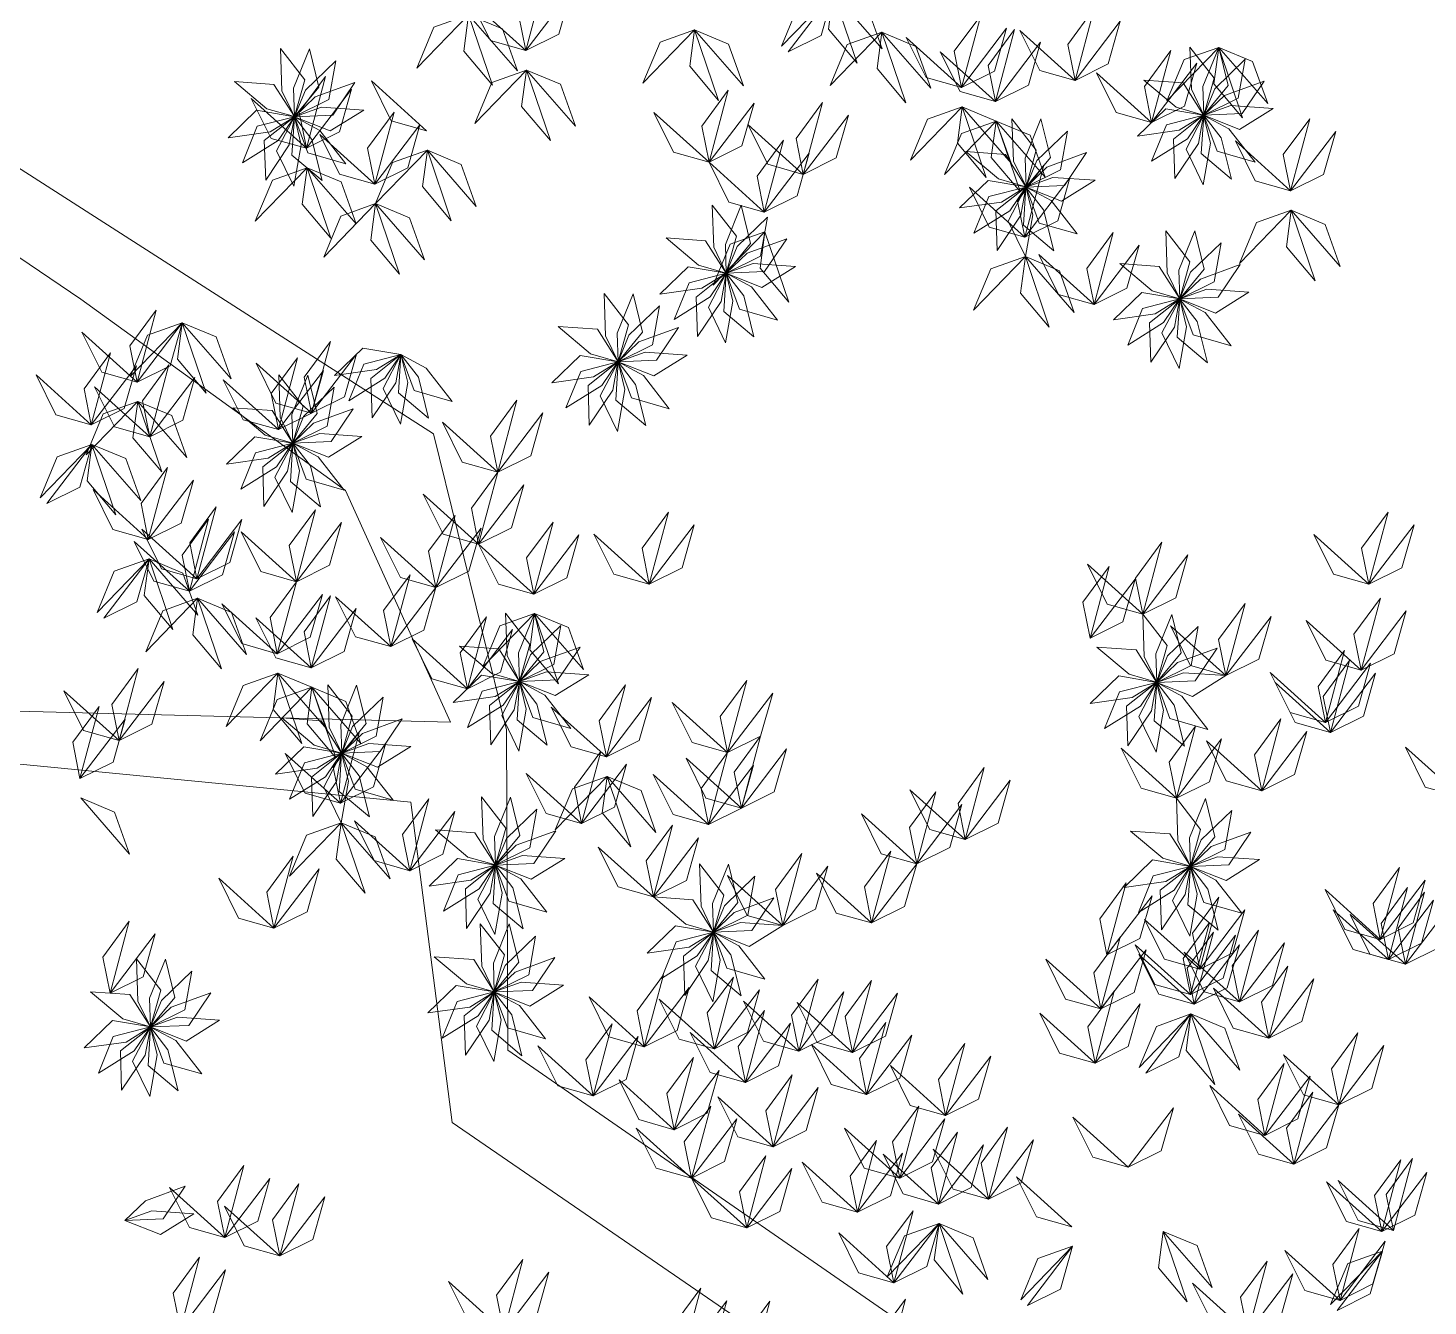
# Model space of a CAD drawing. Header units: inches. Extents: x -173 to 14008, y -3334 to 10368.
# Drawn here: x 9283.2 to 9396, y 710.5 to 813.5 of the extents above; entities that cross this region are included whole.
import ezdxf

# ---------------------------------------------------------------- set-up
doc = ezdxf.new("R2010")
doc.units = ezdxf.units.IN
doc.header["$MEASUREMENT"] = 0
doc.layers.add('ARREDAMENTO', color=8, linetype='Continuous', lineweight=18)

msp = doc.modelspace()

# ---------------------------------------------------------------- linework, layer by layer
at = {"layer": 'ARREDAMENTO', "linetype": 'Continuous', "lineweight": 0}
for points in [[(9424.57, 847.61), (9431.21, 796.05), (9420.48, 735.4), (9402.58, 696), (9362.58, 702.94), (9321.85, 731.15), (9321.75, 756.94), (9315.85, 780.78), (9260.91, 816.03)], [(9260.94, 809.58), (9287.44, 791.63), (9308.78, 776.23), (9317.23, 757.57), (9272.74, 758.69)], [(9269.53, 755.45), (9314.03, 751.11), (9317.36, 725.33), (9359.38, 696.48), (9379.4, 688.17), (9388.43, 686.92), (9391.02, 682.41), (9390.4, 677.9), (9385.27, 670.78), (9357, 642.95)]]:
    msp.add_lwpolyline(points, dxfattribs=at)
at = {"layer": 'ARREDAMENTO', "lineweight": 0}
for points in [[(9323.3, 811.66), (9322.71, 814.57), (9324.84, 817.46), (9323.3, 811.66)], [(9323.3, 811.66), (9320.45, 812.47), (9318.85, 815.68), (9323.3, 811.66)], [(9323.3, 811.66), (9325.95, 812.98), (9326.93, 816.43), (9323.3, 811.66)], [(9348.07, 816.32), (9345.27, 815.33), (9343.89, 812.02), (9348.07, 816.32)], [(9344.44, 811.55), (9347.09, 812.87), (9348.07, 816.32), (9344.44, 811.55)], [(9348.07, 816.32), (9347.68, 813.38), (9349.99, 810.64), (9348.07, 816.32)], [(9348.07, 816.32), (9350.8, 815.18), (9352.01, 811.8), (9348.07, 816.32)], [(9318.69, 814.55), (9315.9, 813.55), (9314.52, 810.24), (9318.69, 814.55)], [(9318.69, 814.55), (9318.3, 811.61), (9320.62, 808.87), (9318.69, 814.55)], [(9318.69, 814.55), (9321.43, 813.41), (9322.64, 810.03), (9318.69, 814.55)], [(9358.4, 808.69), (9357.82, 811.6), (9359.95, 814.49), (9358.4, 808.69)], [(9367.56, 809.26), (9366.97, 812.16), (9369.1, 815.05), (9367.56, 809.26)], [(9336.9, 813.33), (9334.11, 812.34), (9332.73, 809.03), (9336.9, 813.33)], [(9336.9, 813.33), (9336.51, 810.4), (9338.83, 807.65), (9336.9, 813.33)], [(9336.9, 813.33), (9339.64, 812.19), (9340.84, 808.81), (9336.9, 813.33)], [(9358.4, 808.69), (9361.06, 810.01), (9362.04, 813.47), (9358.4, 808.69)], [(9361.14, 807.55), (9360.56, 810.46), (9362.68, 813.35), (9361.14, 807.55)], [(9367.56, 809.26), (9364.7, 810.06), (9363.1, 813.27), (9367.56, 809.26)], [(9367.56, 809.26), (9370.21, 810.58), (9371.19, 814.03), (9367.56, 809.26)], [(9351.99, 813.14), (9349.19, 812.15), (9347.81, 808.84), (9351.99, 813.14)], [(9351.99, 813.14), (9351.6, 810.21), (9353.91, 807.46), (9351.99, 813.14)], [(9351.99, 813.14), (9354.72, 812), (9355.93, 808.62), (9351.99, 813.14)], [(9358.4, 808.69), (9355.55, 809.5), (9353.95, 812.71), (9358.4, 808.69)], [(9361.14, 807.55), (9363.79, 808.87), (9364.77, 812.33), (9361.14, 807.55)], [(9303.54, 811.82), (9303.65, 808.42), (9304.66, 806.34), (9305.49, 809.31), (9303.54, 811.82)], [(9305.87, 811.8), (9304.59, 808.64), (9304.66, 806.34), (9306.63, 808.72), (9305.87, 811.8)], [(9361.14, 807.55), (9358.29, 808.36), (9356.69, 811.57), (9361.14, 807.55)], [(9373.72, 805.87), (9373.14, 808.77), (9375.26, 811.66), (9373.72, 805.87)], [(9379.13, 811.92), (9376.34, 810.93), (9374.95, 807.62), (9379.13, 811.92)], [(9376.8, 811.94), (9376.92, 808.54), (9377.92, 806.46), (9378.75, 809.43), (9376.8, 811.94)], [(9379.13, 811.92), (9377.85, 808.76), (9377.92, 806.46), (9379.89, 808.84), (9379.13, 811.92)], [(9379.13, 811.92), (9378.74, 808.99), (9381.05, 806.24), (9379.13, 811.92)], [(9379.13, 811.92), (9381.86, 810.78), (9383.07, 807.4), (9379.13, 811.92)], [(9307.99, 810.84), (9305.54, 808.47), (9304.66, 806.34), (9307.43, 807.71), (9307.99, 810.84)], [(9323.35, 810.09), (9320.56, 809.1), (9319.18, 805.79), (9323.35, 810.09)], [(9323.35, 810.09), (9322.96, 807.15), (9325.28, 804.41), (9323.35, 810.09)], [(9323.35, 810.09), (9326.09, 808.95), (9327.29, 805.57), (9323.35, 810.09)], [(9373.72, 805.87), (9370.87, 806.67), (9369.27, 809.88), (9373.72, 805.87)], [(9373.72, 805.87), (9376.38, 807.19), (9377.35, 810.64), (9373.72, 805.87)], [(9381.25, 810.96), (9378.8, 808.59), (9377.93, 806.46), (9380.69, 807.83), (9381.25, 810.96)], [(9299.83, 809.17), (9302.44, 806.98), (9304.65, 806.34), (9303, 808.94), (9299.83, 809.17)], [(9309.53, 809.09), (9306.33, 807.93), (9304.67, 806.33), (9307.75, 806.46), (9309.53, 809.09)], [(9305.63, 803.79), (9305.04, 806.69), (9307.17, 809.58), (9305.63, 803.79)], [(9315.31, 805.2), (9312.46, 806.01), (9310.86, 809.22), (9315.31, 805.2)], [(9373.09, 809.29), (9375.7, 807.1), (9377.91, 806.46), (9376.26, 809.06), (9373.09, 809.29)], [(9382.8, 809.21), (9379.59, 808.05), (9377.93, 806.45), (9381.01, 806.58), (9382.8, 809.21)], [(9305.63, 803.79), (9302.77, 804.59), (9301.17, 807.81), (9305.63, 803.79)], [(9305.63, 803.79), (9308.28, 805.11), (9309.26, 808.56), (9305.63, 803.79)], [(9338.06, 802.66), (9337.48, 805.57), (9339.6, 808.46), (9338.06, 802.66)], [(9299.31, 804.64), (9302.69, 805.12), (9304.65, 806.33), (9301.61, 806.85), (9299.31, 804.64)], [(9310.24, 806.87), (9306.84, 807.11), (9304.66, 806.33), (9307.53, 805.19), (9310.24, 806.87)], [(9311.14, 800.9), (9310.55, 803.8), (9312.68, 806.69), (9311.14, 800.9)], [(9338.06, 802.66), (9335.21, 803.47), (9333.61, 806.68), (9338.06, 802.66)], [(9338.06, 802.66), (9340.71, 803.98), (9341.69, 807.43), (9338.06, 802.66)], [(9345.65, 801.69), (9345.07, 804.59), (9347.2, 807.48), (9345.65, 801.69)], [(9358.46, 807.12), (9355.66, 806.13), (9354.28, 802.82), (9358.46, 807.12)], [(9358.46, 807.12), (9358.07, 804.19), (9360.38, 801.44), (9358.46, 807.12)], [(9358.46, 807.12), (9361.19, 805.98), (9362.4, 802.6), (9358.46, 807.12)], [(9372.57, 804.76), (9375.95, 805.24), (9377.91, 806.45), (9374.87, 806.97), (9372.57, 804.76)], [(9383.5, 806.99), (9380.1, 807.23), (9377.93, 806.45), (9380.79, 805.31), (9383.5, 806.99)], [(9300.46, 802.62), (9303.35, 804.42), (9304.65, 806.33), (9301.66, 805.56), (9300.46, 802.62)], [(9302.34, 801.23), (9304.24, 804.06), (9304.65, 806.33), (9302.23, 804.41), (9302.34, 801.23)], [(9304.61, 800.73), (9305.2, 804.08), (9304.65, 806.32), (9303.22, 803.59), (9304.61, 800.73)], [(9306.89, 801.19), (9306.07, 804.5), (9304.66, 806.32), (9304.46, 803.24), (9306.89, 801.19)], [(9308.79, 802.55), (9306.69, 805.23), (9304.66, 806.32), (9305.73, 803.43), (9308.79, 802.55)], [(9311.14, 800.9), (9313.79, 802.22), (9314.77, 805.67), (9311.14, 800.9)], [(9345.65, 801.69), (9342.8, 802.5), (9341.2, 805.71), (9345.65, 801.69)], [(9345.65, 801.69), (9348.31, 803.01), (9349.29, 806.46), (9345.65, 801.69)], [(9361.19, 805.98), (9358.4, 804.99), (9357.02, 801.68), (9361.19, 805.98)], [(9361.19, 805.98), (9360.8, 803.05), (9363.12, 800.3), (9361.19, 805.98)], [(9361.19, 805.98), (9363.93, 804.84), (9365.13, 801.46), (9361.19, 805.98)], [(9362.47, 806.17), (9362.59, 802.76), (9363.6, 800.68), (9364.43, 803.65), (9362.47, 806.17)], [(9364.8, 806.15), (9363.53, 802.99), (9363.6, 800.68), (9365.57, 803.06), (9364.8, 806.15)], [(9373.72, 802.74), (9376.61, 804.54), (9377.91, 806.45), (9374.92, 805.68), (9373.72, 802.74)], [(9375.6, 801.35), (9377.5, 804.18), (9377.91, 806.45), (9375.49, 804.53), (9375.6, 801.35)], [(9377.87, 800.85), (9378.46, 804.2), (9377.91, 806.44), (9376.49, 803.71), (9377.87, 800.85)], [(9380.16, 801.31), (9379.33, 804.62), (9377.92, 806.44), (9377.72, 803.36), (9380.16, 801.31)], [(9382.05, 802.67), (9379.95, 805.35), (9377.92, 806.44), (9379, 803.55), (9382.05, 802.67)], [(9384.92, 800.37), (9384.33, 803.28), (9386.46, 806.17), (9384.92, 800.37)], [(9311.14, 800.9), (9308.29, 801.7), (9306.69, 804.91), (9311.14, 800.9)], [(9342.51, 798.64), (9341.93, 801.55), (9344.06, 804.44), (9342.51, 798.64)], [(9366.93, 805.18), (9364.47, 802.81), (9363.6, 800.68), (9366.37, 802.05), (9366.93, 805.18)], [(9384.92, 800.37), (9382.07, 801.18), (9380.47, 804.39), (9384.92, 800.37)], [(9384.92, 800.37), (9387.57, 801.69), (9388.55, 805.14), (9384.92, 800.37)], [(9315.37, 803.64), (9312.57, 802.64), (9311.19, 799.33), (9315.37, 803.64)], [(9315.37, 803.64), (9314.98, 800.7), (9317.29, 797.96), (9315.37, 803.64)], [(9315.37, 803.64), (9318.1, 802.49), (9319.31, 799.11), (9315.37, 803.64)], [(9342.51, 798.64), (9345.17, 799.96), (9346.14, 803.41), (9342.51, 798.64)], [(9358.76, 803.52), (9361.37, 801.33), (9363.59, 800.68), (9361.94, 803.29), (9358.76, 803.52)], [(9368.47, 803.44), (9365.27, 802.27), (9363.6, 800.67), (9366.69, 800.8), (9368.47, 803.44)], [(9305.68, 802.22), (9302.89, 801.22), (9301.5, 797.91), (9305.68, 802.22)], [(9305.68, 802.22), (9305.29, 799.28), (9307.6, 796.54), (9305.68, 802.22)], [(9305.68, 802.22), (9308.41, 801.08), (9309.62, 797.7), (9305.68, 802.22)], [(9342.51, 798.64), (9339.66, 799.45), (9338.06, 802.66), (9342.51, 798.64)], [(9363.5, 796.64), (9362.91, 799.54), (9365.04, 802.43), (9363.5, 796.64)], [(9358.25, 798.99), (9361.63, 799.46), (9363.59, 800.68), (9360.54, 801.19), (9358.25, 798.99)], [(9363.5, 796.64), (9366.15, 797.96), (9367.13, 801.41), (9363.5, 796.64)], [(9369.17, 801.21), (9365.77, 801.45), (9363.6, 800.67), (9366.47, 799.54), (9369.17, 801.21)], [(9363.5, 796.64), (9360.64, 797.44), (9359.04, 800.66), (9363.5, 796.64)], [(9359.4, 796.96), (9362.29, 798.76), (9363.59, 800.67), (9360.6, 799.91), (9359.4, 796.96)], [(9361.27, 795.57), (9363.18, 798.4), (9363.59, 800.67), (9361.17, 798.75), (9361.27, 795.57)], [(9363.55, 795.07), (9364.14, 798.43), (9363.59, 800.67), (9362.16, 797.93), (9363.55, 795.07)], [(9365.83, 795.54), (9365.01, 798.84), (9363.59, 800.67), (9363.4, 797.59), (9365.83, 795.54)], [(9367.73, 796.89), (9365.63, 799.58), (9363.6, 800.67), (9364.67, 797.77), (9367.73, 796.89)], [(9311.19, 799.33), (9308.4, 798.33), (9307.02, 795.02), (9311.19, 799.33)], [(9311.19, 799.33), (9310.8, 796.39), (9313.12, 793.65), (9311.19, 799.33)], [(9311.19, 799.33), (9313.93, 798.19), (9315.13, 794.81), (9311.19, 799.33)], [(9338.32, 799.22), (9338.44, 795.82), (9339.44, 793.74), (9340.27, 796.71), (9338.32, 799.22)], [(9340.65, 799.2), (9339.38, 796.04), (9339.45, 793.74), (9341.41, 796.11), (9340.65, 799.2)], [(9384.97, 798.8), (9382.18, 797.81), (9380.8, 794.5), (9384.97, 798.8)], [(9384.97, 798.8), (9384.58, 795.86), (9386.9, 793.12), (9384.97, 798.8)], [(9384.97, 798.8), (9387.71, 797.66), (9388.91, 794.28), (9384.97, 798.8)], [(9342.77, 798.24), (9340.32, 795.87), (9339.45, 793.73), (9342.21, 795.11), (9342.77, 798.24)], [(9334.61, 796.57), (9337.22, 794.38), (9339.44, 793.74), (9337.78, 796.34), (9334.61, 796.57)], [(9342.56, 797.07), (9339.77, 796.08), (9338.39, 792.77), (9342.56, 797.07)], [(9344.32, 796.49), (9341.12, 795.33), (9339.45, 793.73), (9342.53, 793.86), (9344.32, 796.49)], [(9342.56, 797.07), (9342.18, 794.14), (9344.49, 791.39), (9342.56, 797.07)], [(9369.08, 791.21), (9368.49, 794.11), (9370.62, 797), (9369.08, 791.21)], [(9374.86, 797.15), (9374.98, 793.75), (9375.98, 791.67), (9376.81, 794.64), (9374.86, 797.15)], [(9377.19, 797.13), (9375.91, 793.97), (9375.99, 791.67), (9377.95, 794.04), (9377.19, 797.13)], [(9369.08, 791.21), (9366.22, 792.01), (9364.62, 795.23), (9369.08, 791.21)], [(9369.08, 791.21), (9371.73, 792.53), (9372.71, 795.98), (9369.08, 791.21)], [(9379.31, 796.17), (9376.86, 793.8), (9375.99, 791.66), (9378.75, 793.03), (9379.31, 796.17)], [(9334.1, 792.04), (9337.47, 792.52), (9339.43, 793.73), (9336.39, 794.25), (9334.1, 792.04)], [(9345.02, 794.27), (9341.62, 794.51), (9339.45, 793.73), (9342.32, 792.59), (9345.02, 794.27)], [(9363.55, 795.07), (9360.76, 794.07), (9359.38, 790.76), (9363.55, 795.07)], [(9363.55, 795.07), (9363.16, 792.13), (9365.47, 789.39), (9363.55, 795.07)], [(9363.55, 795.07), (9366.29, 793.93), (9367.49, 790.55), (9363.55, 795.07)], [(9371.15, 794.5), (9373.76, 792.31), (9375.98, 791.67), (9374.32, 794.27), (9371.15, 794.5)], [(9380.86, 794.42), (9377.66, 793.26), (9375.99, 791.66), (9379.07, 791.79), (9380.86, 794.42)], [(9335.25, 790.01), (9338.14, 791.82), (9339.43, 793.73), (9336.45, 792.96), (9335.25, 790.01)], [(9337.12, 788.63), (9339.03, 791.46), (9339.43, 793.73), (9337.02, 791.81), (9337.12, 788.63)], [(9339.4, 788.13), (9339.99, 791.48), (9339.44, 793.72), (9338.01, 790.99), (9339.4, 788.13)], [(9341.68, 788.59), (9340.86, 791.9), (9339.44, 793.72), (9339.25, 790.64), (9341.68, 788.59)], [(9343.58, 789.95), (9341.48, 792.63), (9339.45, 793.72), (9340.52, 790.83), (9343.58, 789.95)], [(9329.61, 792.09), (9329.73, 788.68), (9330.73, 786.6), (9331.56, 789.57), (9329.61, 792.09)], [(9331.94, 792.07), (9330.66, 788.91), (9330.74, 786.6), (9332.7, 788.98), (9331.94, 792.07)], [(9370.64, 789.97), (9374.01, 790.45), (9375.97, 791.66), (9372.93, 792.18), (9370.64, 789.97)], [(9381.56, 792.2), (9378.16, 792.44), (9375.99, 791.66), (9378.86, 790.52), (9381.56, 792.2)], [(9291.99, 784.96), (9291.4, 787.87), (9293.53, 790.76), (9291.99, 784.96)], [(9334.06, 791.1), (9331.61, 788.73), (9330.74, 786.6), (9333.5, 787.97), (9334.06, 791.1)], [(9371.79, 787.94), (9374.68, 789.75), (9375.97, 791.66), (9372.99, 790.89), (9371.79, 787.94)], [(9373.66, 786.56), (9375.57, 789.38), (9375.97, 791.65), (9373.56, 789.74), (9373.66, 786.56)], [(9375.94, 786.06), (9376.53, 789.41), (9375.98, 791.65), (9374.55, 788.92), (9375.94, 786.06)], [(9378.22, 786.52), (9377.39, 789.83), (9375.98, 791.65), (9375.79, 788.57), (9378.22, 786.52)], [(9380.12, 787.88), (9378.02, 790.56), (9375.98, 791.65), (9377.06, 788.76), (9380.12, 787.88)], [(9295.62, 789.74), (9292.83, 788.74), (9291.44, 785.43), (9295.62, 789.74)], [(9291.99, 784.96), (9294.64, 786.28), (9295.62, 789.74), (9291.99, 784.96)], [(9295.62, 789.74), (9295.23, 786.8), (9297.54, 784.06), (9295.62, 789.74)], [(9295.62, 789.74), (9298.35, 788.6), (9299.56, 785.22), (9295.62, 789.74)], [(9291.99, 784.96), (9289.14, 785.77), (9287.54, 788.98), (9291.99, 784.96)], [(9325.9, 789.44), (9328.51, 787.24), (9330.73, 786.6), (9329.07, 789.21), (9325.9, 789.44)], [(9335.61, 789.36), (9332.4, 788.19), (9330.74, 786.59), (9333.82, 786.72), (9335.61, 789.36)], [(9306.02, 782.45), (9305.44, 785.35), (9307.57, 788.24), (9306.02, 782.45)], [(9307.89, 785.49), (9311.27, 785.97), (9313.23, 787.18), (9310.18, 787.7), (9307.89, 785.49)], [(9336.31, 787.13), (9332.91, 787.37), (9330.74, 786.59), (9333.61, 785.45), (9336.31, 787.13)], [(9288.29, 781.51), (9287.71, 784.42), (9289.83, 787.31), (9288.29, 781.51)], [(9288.29, 781.51), (9290.94, 782.83), (9291.92, 786.28), (9288.29, 781.51)], [(9293, 780.56), (9292.42, 783.46), (9294.55, 786.35), (9293, 780.56)], [(9306.02, 782.45), (9303.17, 783.26), (9301.57, 786.47), (9306.02, 782.45)], [(9303.37, 781.13), (9302.78, 784.03), (9304.91, 786.92), (9303.37, 781.13)], [(9306.02, 782.45), (9308.68, 783.77), (9309.65, 787.22), (9306.02, 782.45)], [(9309.04, 783.46), (9311.93, 785.27), (9313.23, 787.18), (9310.24, 786.41), (9309.04, 783.46)], [(9310.91, 782.08), (9312.82, 784.9), (9313.23, 787.17), (9310.81, 785.26), (9310.91, 782.08)], [(9313.19, 781.58), (9313.78, 784.93), (9313.23, 787.17), (9311.8, 784.44), (9313.19, 781.58)], [(9315.47, 782.04), (9314.65, 785.35), (9313.23, 787.17), (9313.04, 784.09), (9315.47, 782.04)], [(9317.37, 783.4), (9315.27, 786.08), (9313.24, 787.17), (9314.31, 784.28), (9317.37, 783.4)], [(9325.39, 784.91), (9328.76, 785.38), (9330.72, 786.6), (9327.68, 787.11), (9325.39, 784.91)], [(9326.53, 782.88), (9329.43, 784.68), (9330.72, 786.59), (9327.73, 785.82), (9326.53, 782.88)], [(9328.41, 781.49), (9330.31, 784.32), (9330.72, 786.59), (9328.31, 784.67), (9328.41, 781.49)], [(9330.68, 780.99), (9331.28, 784.35), (9330.73, 786.59), (9329.3, 783.85), (9330.68, 780.99)], [(9332.97, 781.46), (9332.14, 784.76), (9330.73, 786.58), (9330.54, 783.51), (9332.97, 781.46)], [(9334.86, 782.81), (9332.77, 785.5), (9330.73, 786.59), (9331.81, 783.69), (9334.86, 782.81)], [(9288.29, 781.51), (9285.44, 782.32), (9283.84, 785.53), (9288.29, 781.51)], [(9293, 780.56), (9295.66, 781.88), (9296.63, 785.33), (9293, 780.56)], [(9303.37, 781.13), (9300.52, 781.93), (9298.92, 785.15), (9303.37, 781.13)], [(9303.37, 781.13), (9306.02, 782.45), (9307, 785.9), (9303.37, 781.13)], [(9303.4, 785.54), (9303.52, 782.13), (9304.53, 780.05), (9305.36, 783.02), (9303.4, 785.54)], [(9305.73, 785.52), (9304.46, 782.36), (9304.53, 780.05), (9306.49, 782.43), (9305.73, 785.52)], [(9293, 780.56), (9290.15, 781.36), (9288.55, 784.58), (9293, 780.56)], [(9307.85, 784.55), (9305.4, 782.18), (9304.53, 780.05), (9307.29, 781.42), (9307.85, 784.55)], [(9292.04, 783.4), (9289.25, 782.4), (9287.87, 779.09), (9292.04, 783.4)], [(9292.04, 783.4), (9291.65, 780.46), (9293.97, 777.72), (9292.04, 783.4)], [(9292.04, 783.4), (9294.78, 782.26), (9295.98, 778.88), (9292.04, 783.4)], [(9299.69, 782.89), (9302.3, 780.69), (9304.52, 780.05), (9302.87, 782.66), (9299.69, 782.89)], [(9309.4, 782.81), (9306.2, 781.64), (9304.53, 780.04), (9307.61, 780.17), (9309.4, 782.81)], [(9321.04, 777.7), (9320.45, 780.6), (9322.58, 783.49), (9321.04, 777.7)], [(9321.04, 777.7), (9318.18, 778.51), (9316.58, 781.72), (9321.04, 777.7)], [(9321.04, 777.7), (9323.69, 779.02), (9324.67, 782.47), (9321.04, 777.7)], [(9299.18, 778.35), (9302.55, 778.83), (9304.51, 780.04), (9301.47, 780.56), (9299.18, 778.35)], [(9310.1, 780.58), (9306.7, 780.82), (9304.53, 780.04), (9307.4, 778.9), (9310.1, 780.58)], [(9288.34, 779.94), (9285.55, 778.95), (9284.17, 775.64), (9288.34, 779.94)], [(9284.71, 775.17), (9287.37, 776.49), (9288.34, 779.94), (9284.71, 775.17)], [(9288.34, 779.94), (9287.95, 777), (9290.27, 774.26), (9288.34, 779.94)], [(9288.34, 779.94), (9291.08, 778.8), (9292.28, 775.42), (9288.34, 779.94)], [(9300.33, 776.33), (9303.22, 778.13), (9304.51, 780.04), (9301.53, 779.27), (9300.33, 776.33)], [(9302.2, 774.94), (9304.11, 777.77), (9304.52, 780.04), (9302.1, 778.12), (9302.2, 774.94)], [(9304.48, 774.44), (9305.07, 777.8), (9304.52, 780.04), (9303.09, 777.3), (9304.48, 774.44)], [(9306.76, 774.9), (9305.94, 778.21), (9304.52, 780.03), (9304.33, 776.96), (9306.76, 774.9)], [(9308.66, 776.26), (9306.56, 778.94), (9304.53, 780.03), (9305.6, 777.14), (9308.66, 776.26)], [(9292.88, 772.28), (9292.3, 775.19), (9294.43, 778.08), (9292.88, 772.28)], [(9319.49, 771.9), (9318.91, 774.81), (9321.04, 777.7), (9319.49, 771.9)], [(9292.88, 772.28), (9290.03, 773.09), (9288.43, 776.3), (9292.88, 772.28)], [(9292.88, 772.28), (9295.54, 773.6), (9296.52, 777.06), (9292.88, 772.28)], [(9319.49, 771.9), (9322.15, 773.22), (9323.13, 776.68), (9319.49, 771.9)], [(9319.49, 771.9), (9316.64, 772.71), (9315.04, 775.92), (9319.49, 771.9)], [(9296.19, 768.12), (9295.61, 771.02), (9297.74, 773.91), (9296.19, 768.12)], [(9296.8, 769.1), (9296.22, 772.01), (9298.35, 774.9), (9296.8, 769.1)], [(9296.8, 769.1), (9299.46, 770.42), (9300.43, 773.88), (9296.8, 769.1)], [(9304.82, 768.88), (9304.23, 771.79), (9306.36, 774.68), (9304.82, 768.88)], [(9316.06, 768.42), (9315.47, 771.33), (9317.6, 774.22), (9316.06, 768.42)], [(9333.24, 768.68), (9332.66, 771.59), (9334.79, 774.48), (9333.24, 768.68)], [(9391.23, 768.67), (9390.64, 771.58), (9392.77, 774.47), (9391.23, 768.67)], [(9296.8, 769.1), (9293.95, 769.91), (9292.35, 773.12), (9296.8, 769.1)], [(9296.19, 768.12), (9298.85, 769.44), (9299.82, 772.89), (9296.19, 768.12)], [(9304.82, 768.88), (9301.96, 769.69), (9300.36, 772.9), (9304.82, 768.88)], [(9304.82, 768.88), (9307.47, 770.2), (9308.45, 773.65), (9304.82, 768.88)], [(9316.06, 768.42), (9318.71, 769.74), (9319.69, 773.2), (9316.06, 768.42)], [(9323.95, 767.88), (9323.36, 770.79), (9325.49, 773.68), (9323.95, 767.88)], [(9323.95, 767.88), (9326.6, 769.2), (9327.58, 772.66), (9323.95, 767.88)], [(9333.24, 768.68), (9330.39, 769.49), (9328.79, 772.7), (9333.24, 768.68)], [(9333.24, 768.68), (9335.9, 770), (9336.87, 773.46), (9333.24, 768.68)], [(9391.23, 768.67), (9388.38, 769.48), (9386.78, 772.69), (9391.23, 768.67)], [(9391.23, 768.67), (9393.88, 770), (9394.86, 773.45), (9391.23, 768.67)], [(9296.19, 768.12), (9293.34, 768.92), (9291.74, 772.13), (9296.19, 768.12)], [(9316.06, 768.42), (9313.2, 769.23), (9311.6, 772.44), (9316.06, 768.42)], [(9323.95, 767.88), (9321.09, 768.69), (9319.49, 771.9), (9323.95, 767.88)], [(9373.01, 766.26), (9372.42, 769.17), (9374.55, 772.06), (9373.01, 766.26)], [(9292.94, 770.71), (9290.14, 769.72), (9288.76, 766.41), (9292.94, 770.71)], [(9289.31, 765.94), (9291.96, 767.26), (9292.94, 770.71), (9289.31, 765.94)], [(9292.94, 770.71), (9292.55, 767.78), (9294.86, 765.03), (9292.94, 770.71)], [(9292.94, 770.71), (9295.67, 769.57), (9296.88, 766.19), (9292.94, 770.71)], [(9373.01, 766.26), (9375.66, 767.58), (9376.64, 771.03), (9373.01, 766.26)], [(9312.43, 763.65), (9311.84, 766.55), (9313.97, 769.44), (9312.43, 763.65)], [(9368.76, 764.32), (9368.17, 767.22), (9370.3, 770.11), (9368.76, 764.32)], [(9373.01, 766.26), (9370.15, 767.07), (9368.55, 770.28), (9373.01, 766.26)], [(9303.27, 763.08), (9302.69, 765.99), (9304.82, 768.88), (9303.27, 763.08)], [(9312.43, 763.65), (9315.08, 764.97), (9316.06, 768.42), (9312.43, 763.65)], [(9368.76, 764.32), (9371.41, 765.64), (9372.39, 769.09), (9368.76, 764.32)], [(9296.86, 767.54), (9294.06, 766.54), (9292.68, 763.23), (9296.86, 767.54)], [(9296.86, 767.54), (9296.47, 764.6), (9298.78, 761.86), (9296.86, 767.54)], [(9296.86, 767.54), (9299.59, 766.4), (9300.8, 763.02), (9296.86, 767.54)], [(9303.27, 763.08), (9300.42, 763.89), (9298.82, 767.1), (9303.27, 763.08)], [(9303.27, 763.08), (9305.93, 764.4), (9306.91, 767.86), (9303.27, 763.08)], [(9306.01, 761.94), (9305.43, 764.85), (9307.55, 767.74), (9306.01, 761.94)], [(9312.43, 763.65), (9309.57, 764.45), (9307.97, 767.67), (9312.43, 763.65)], [(9379.71, 761.31), (9379.12, 764.22), (9381.25, 767.11), (9379.71, 761.31)], [(9390.61, 761.74), (9390.02, 764.65), (9392.15, 767.54), (9390.61, 761.74)], [(9306.01, 761.94), (9303.16, 762.75), (9301.56, 765.96), (9306.01, 761.94)], [(9306.01, 761.94), (9308.66, 763.26), (9309.64, 766.72), (9306.01, 761.94)], [(9318.59, 760.26), (9318.01, 763.16), (9320.13, 766.05), (9318.59, 760.26)], [(9324, 766.32), (9321.21, 765.32), (9319.83, 762.01), (9324, 766.32)], [(9321.67, 766.34), (9321.79, 762.93), (9322.79, 760.85), (9323.62, 763.82), (9321.67, 766.34)], [(9324, 766.32), (9322.72, 763.16), (9322.79, 760.85), (9324.76, 763.23), (9324, 766.32)], [(9324, 766.32), (9323.61, 763.38), (9325.92, 760.64), (9324, 766.32)], [(9324, 766.32), (9326.73, 765.18), (9327.94, 761.8), (9324, 766.32)], [(9373.01, 766.26), (9373.12, 762.85), (9374.13, 760.78), (9374.96, 763.75), (9373.01, 766.26)], [(9375.34, 766.24), (9374.06, 763.08), (9374.13, 760.78), (9376.1, 763.15), (9375.34, 766.24)], [(9379.71, 761.31), (9382.36, 762.63), (9383.34, 766.08), (9379.71, 761.31)], [(9390.61, 761.74), (9393.26, 763.06), (9394.24, 766.52), (9390.61, 761.74)], [(9318.59, 760.26), (9321.25, 761.58), (9322.22, 765.03), (9318.59, 760.26)], [(9326.12, 765.35), (9323.67, 762.98), (9322.8, 760.85), (9325.56, 762.22), (9326.12, 765.35)], [(9377.46, 765.28), (9375.01, 762.91), (9374.13, 760.77), (9376.9, 762.14), (9377.46, 765.28)], [(9379.71, 761.31), (9376.85, 762.12), (9375.25, 765.33), (9379.71, 761.31)], [(9390.61, 761.74), (9387.76, 762.55), (9386.16, 765.76), (9390.61, 761.74)], [(9318.59, 760.26), (9315.74, 761.06), (9314.14, 764.28), (9318.59, 760.26)], [(9317.96, 763.69), (9320.57, 761.49), (9322.78, 760.85), (9321.13, 763.46), (9317.96, 763.69)], [(9327.67, 763.61), (9324.46, 762.44), (9322.8, 760.84), (9325.88, 760.97), (9327.67, 763.61)], [(9369.3, 763.61), (9371.91, 761.42), (9374.12, 760.78), (9372.47, 763.38), (9369.3, 763.61)], [(9379, 763.53), (9375.8, 762.37), (9374.14, 760.77), (9377.22, 760.9), (9379, 763.53)], [(9387.72, 757.54), (9387.14, 760.45), (9389.27, 763.34), (9387.72, 757.54)], [(9388.13, 756.73), (9387.55, 759.64), (9389.67, 762.53), (9388.13, 756.73)], [(9290.53, 756.08), (9289.94, 758.99), (9292.07, 761.88), (9290.53, 756.08)], [(9303.33, 761.52), (9300.53, 760.52), (9299.15, 757.21), (9303.33, 761.52)], [(9303.33, 761.52), (9302.94, 758.58), (9305.25, 755.84), (9303.33, 761.52)], [(9303.33, 761.52), (9306.06, 760.38), (9307.27, 757), (9303.33, 761.52)], [(9328.37, 761.38), (9324.97, 761.62), (9322.8, 760.84), (9325.67, 759.7), (9328.37, 761.38)], [(9379.71, 761.31), (9376.3, 761.55), (9374.13, 760.77), (9377, 759.63), (9379.71, 761.31)], [(9387.72, 757.54), (9384.87, 758.35), (9383.27, 761.56), (9387.72, 757.54)], [(9387.72, 757.54), (9390.38, 758.86), (9391.35, 762.31), (9387.72, 757.54)], [(9388.13, 756.73), (9390.78, 758.06), (9391.76, 761.51), (9388.13, 756.73)], [(9290.53, 756.08), (9293.18, 757.4), (9294.16, 760.85), (9290.53, 756.08)], [(9306.06, 760.38), (9303.27, 759.38), (9301.89, 756.07), (9306.06, 760.38)], [(9306.06, 760.38), (9305.67, 757.44), (9307.99, 754.7), (9306.06, 760.38)], [(9306.06, 760.38), (9308.8, 759.23), (9310, 755.85), (9306.06, 760.38)], [(9307.34, 760.56), (9307.46, 757.15), (9308.47, 755.07), (9309.3, 758.05), (9307.34, 760.56)], [(9309.67, 760.54), (9308.4, 757.38), (9308.47, 755.07), (9310.44, 757.45), (9309.67, 760.54)], [(9317.44, 759.16), (9320.82, 759.63), (9322.78, 760.85), (9319.74, 761.36), (9317.44, 759.16)], [(9318.59, 757.13), (9321.48, 758.93), (9322.78, 760.84), (9319.79, 760.07), (9318.59, 757.13)], [(9320.47, 755.74), (9322.37, 758.57), (9322.78, 760.84), (9320.36, 758.92), (9320.47, 755.74)], [(9322.74, 755.24), (9323.34, 758.6), (9322.78, 760.84), (9321.36, 758.1), (9322.74, 755.24)], [(9325.03, 755.7), (9324.2, 759.01), (9322.79, 760.83), (9322.59, 757.76), (9325.03, 755.7)], [(9326.92, 757.06), (9324.82, 759.75), (9322.79, 760.84), (9323.87, 757.94), (9326.92, 757.06)], [(9329.79, 754.76), (9329.2, 757.67), (9331.33, 760.56), (9329.79, 754.76)], [(9339.55, 755.12), (9338.97, 758.02), (9341.1, 760.91), (9339.55, 755.12)], [(9368.78, 759.08), (9372.16, 759.56), (9374.12, 760.77), (9371.08, 761.29), (9368.78, 759.08)], [(9369.93, 757.05), (9372.82, 758.86), (9374.12, 760.77), (9371.13, 760), (9369.93, 757.05)], [(9371.8, 755.67), (9373.71, 758.49), (9374.12, 760.76), (9371.7, 758.85), (9371.8, 755.67)], [(9374.08, 755.16), (9374.67, 758.52), (9374.12, 760.76), (9372.69, 758.03), (9374.08, 755.16)], [(9376.36, 755.63), (9375.54, 758.94), (9374.13, 760.76), (9373.93, 757.68), (9376.36, 755.63)], [(9378.26, 756.98), (9376.16, 759.67), (9374.13, 760.76), (9375.2, 757.87), (9378.26, 756.98)], [(9388.13, 756.73), (9385.28, 757.54), (9383.68, 760.75), (9388.13, 756.73)], [(9290.53, 756.08), (9287.67, 756.89), (9286.07, 760.1), (9290.53, 756.08)], [(9311.8, 759.57), (9309.34, 757.21), (9308.47, 755.07), (9311.24, 756.44), (9311.8, 759.57)], [(9329.79, 754.76), (9332.44, 756.08), (9333.42, 759.54), (9329.79, 754.76)], [(9339.55, 755.12), (9336.7, 755.92), (9335.1, 759.14), (9339.55, 755.12)], [(9339.55, 755.12), (9342.21, 756.44), (9343.19, 759.89), (9339.55, 755.12)], [(9287.38, 753.03), (9286.8, 755.94), (9288.93, 758.83), (9287.38, 753.03)], [(9329.79, 754.76), (9326.94, 755.57), (9325.34, 758.78), (9329.79, 754.76)], [(9287.38, 753.03), (9290.04, 754.35), (9291.01, 757.81), (9287.38, 753.03)], [(9303.63, 757.91), (9306.24, 755.72), (9308.46, 755.07), (9306.81, 757.68), (9303.63, 757.91)], [(9313.34, 757.83), (9310.14, 756.66), (9308.47, 755.07), (9311.56, 755.2), (9313.34, 757.83)], [(9375.72, 751.44), (9375.14, 754.35), (9377.26, 757.24), (9375.72, 751.44)], [(9382.59, 752.04), (9382, 754.94), (9384.13, 757.83), (9382.59, 752.04)], [(9308.37, 751.03), (9307.78, 753.93), (9309.91, 756.82), (9308.37, 751.03)], [(9308.37, 751.03), (9311.02, 752.35), (9312, 755.8), (9308.37, 751.03)], [(9314.04, 755.61), (9310.64, 755.84), (9308.47, 755.06), (9311.34, 753.93), (9314.04, 755.61)], [(9340.67, 750.64), (9340.08, 753.55), (9342.21, 756.44), (9340.67, 750.64)], [(9375.72, 751.44), (9378.38, 752.76), (9379.35, 756.22), (9375.72, 751.44)], [(9382.59, 752.04), (9379.73, 752.85), (9378.13, 756.06), (9382.59, 752.04)], [(9382.59, 752.04), (9385.24, 753.36), (9386.22, 756.81), (9382.59, 752.04)], [(9303.12, 753.38), (9306.5, 753.85), (9308.46, 755.07), (9305.41, 755.58), (9303.12, 753.38)], [(9308.37, 751.03), (9305.51, 751.84), (9303.91, 755.05), (9308.37, 751.03)], [(9304.27, 751.35), (9307.16, 753.16), (9308.46, 755.06), (9305.47, 754.3), (9304.27, 751.35)], [(9306.14, 749.96), (9308.05, 752.79), (9308.46, 755.06), (9306.04, 753.14), (9306.14, 749.96)], [(9308.42, 749.46), (9309.01, 752.82), (9308.46, 755.06), (9307.03, 752.32), (9308.42, 749.46)], [(9310.7, 749.93), (9309.88, 753.23), (9308.46, 755.06), (9308.27, 751.98), (9310.7, 749.93)], [(9312.6, 751.28), (9310.5, 753.97), (9308.47, 755.06), (9309.54, 752.17), (9312.6, 751.28)], [(9327.79, 749.41), (9327.21, 752.32), (9329.33, 755.21), (9327.79, 749.41)], [(9340.67, 750.64), (9337.81, 751.45), (9336.21, 754.66), (9340.67, 750.64)], [(9338.01, 749.32), (9337.43, 752.23), (9339.55, 755.12), (9338.01, 749.32)], [(9340.67, 750.64), (9343.32, 751.96), (9344.3, 755.42), (9340.67, 750.64)], [(9375.72, 751.44), (9372.87, 752.25), (9371.27, 755.46), (9375.72, 751.44)], [(9398.63, 751.54), (9395.77, 752.34), (9394.18, 755.56), (9398.63, 751.54)], [(9327.79, 749.41), (9330.44, 750.73), (9331.42, 754.18), (9327.79, 749.41)], [(9338.01, 749.32), (9340.67, 750.64), (9341.64, 754.09), (9338.01, 749.32)], [(9358.7, 748.1), (9358.12, 751.01), (9360.24, 753.9), (9358.7, 748.1)], [(9327.79, 749.41), (9324.94, 750.22), (9323.34, 753.43), (9327.79, 749.41)], [(9329.84, 753.19), (9327.05, 752.2), (9325.67, 748.89), (9329.84, 753.19)], [(9329.84, 753.19), (9329.45, 750.26), (9331.77, 747.51), (9329.84, 753.19)], [(9329.84, 753.19), (9332.58, 752.05), (9333.78, 748.67), (9329.84, 753.19)], [(9338.01, 749.32), (9335.16, 750.13), (9333.56, 753.34), (9338.01, 749.32)], [(9358.7, 748.1), (9361.35, 749.43), (9362.33, 752.88), (9358.7, 748.1)], [(9287.44, 751.47), (9290.17, 750.32), (9291.38, 746.94), (9287.44, 751.47)], [(9313.95, 745.6), (9313.36, 748.51), (9315.49, 751.4), (9313.95, 745.6)], [(9319.73, 751.54), (9319.85, 748.14), (9320.85, 746.06), (9321.68, 749.03), (9319.73, 751.54)], [(9322.06, 751.52), (9320.78, 748.36), (9320.86, 746.06), (9322.82, 748.43), (9322.06, 751.52)], [(9354.79, 746.16), (9354.21, 749.07), (9356.34, 751.96), (9354.79, 746.16)], [(9358.7, 748.1), (9355.85, 748.91), (9354.25, 752.12), (9358.7, 748.1)], [(9375.72, 751.44), (9375.84, 748.03), (9376.85, 745.96), (9377.67, 748.93), (9375.72, 751.44)], [(9378.05, 751.42), (9376.78, 748.26), (9376.85, 745.96), (9378.81, 748.33), (9378.05, 751.42)], [(9313.95, 745.6), (9316.6, 746.92), (9317.58, 750.37), (9313.95, 745.6)], [(9324.18, 750.56), (9321.73, 748.19), (9320.86, 746.06), (9323.62, 747.43), (9324.18, 750.56)], [(9354.79, 746.16), (9351.94, 746.97), (9350.34, 750.18), (9354.79, 746.16)], [(9354.79, 746.16), (9357.45, 747.48), (9358.42, 750.93), (9354.79, 746.16)], [(9380.17, 750.46), (9377.72, 748.09), (9376.85, 745.95), (9379.61, 747.32), (9380.17, 750.46)], [(9308.42, 749.46), (9305.63, 748.47), (9304.25, 745.15), (9308.42, 749.46)], [(9308.42, 749.46), (9308.03, 746.52), (9310.35, 743.78), (9308.42, 749.46)], [(9308.42, 749.46), (9311.16, 748.32), (9312.36, 744.94), (9308.42, 749.46)], [(9313.95, 745.6), (9311.09, 746.41), (9309.49, 749.62), (9313.95, 745.6)], [(9333.59, 743.49), (9333, 746.39), (9335.13, 749.28), (9333.59, 743.49)], [(9316.02, 748.89), (9318.63, 746.7), (9320.85, 746.06), (9319.19, 748.66), (9316.02, 748.89)], [(9325.73, 748.81), (9322.53, 747.65), (9320.86, 746.05), (9323.94, 746.18), (9325.73, 748.81)], [(9333.59, 743.49), (9336.24, 744.81), (9337.22, 748.26), (9333.59, 743.49)], [(9372.01, 748.79), (9374.62, 746.6), (9376.84, 745.96), (9375.19, 748.56), (9372.01, 748.79)], [(9381.72, 748.71), (9378.52, 747.55), (9376.85, 745.95), (9379.93, 746.08), (9381.72, 748.71)], [(9303.01, 740.97), (9302.43, 743.87), (9304.56, 746.76), (9303.01, 740.97)], [(9326.43, 746.59), (9323.03, 746.83), (9320.86, 746.05), (9323.73, 744.91), (9326.43, 746.59)], [(9333.59, 743.49), (9330.73, 744.29), (9329.13, 747.5), (9333.59, 743.49)], [(9344, 741.18), (9343.41, 744.09), (9345.54, 746.98), (9344, 741.18)], [(9351.16, 741.39), (9350.58, 744.29), (9352.71, 747.18), (9351.16, 741.39)], [(9382.42, 746.49), (9379.02, 746.73), (9376.85, 745.95), (9379.72, 744.81), (9382.42, 746.49)], [(9303.01, 740.97), (9305.67, 742.29), (9306.64, 745.74), (9303.01, 740.97)], [(9315.51, 744.36), (9318.88, 744.84), (9320.84, 746.05), (9317.8, 746.57), (9315.51, 744.36)], [(9316.66, 742.34), (9319.55, 744.14), (9320.84, 746.05), (9317.86, 745.28), (9316.66, 742.34)], [(9318.53, 740.95), (9320.44, 743.78), (9320.84, 746.05), (9318.43, 744.13), (9318.53, 740.95)], [(9320.81, 740.45), (9321.4, 743.8), (9320.85, 746.04), (9319.42, 743.31), (9320.81, 740.45)], [(9323.09, 740.91), (9322.26, 744.22), (9320.85, 746.04), (9320.66, 742.96), (9323.09, 740.91)], [(9324.99, 742.27), (9322.89, 744.95), (9320.85, 746.04), (9321.93, 743.15), (9324.99, 742.27)], [(9337.3, 746.14), (9337.42, 742.73), (9338.42, 740.65), (9339.25, 743.62), (9337.3, 746.14)], [(9339.63, 746.12), (9338.35, 742.96), (9338.42, 740.65), (9340.39, 743.03), (9339.63, 746.12)], [(9344, 741.18), (9346.65, 742.51), (9347.63, 745.96), (9344, 741.18)], [(9351.16, 741.39), (9353.82, 742.71), (9354.79, 746.16), (9351.16, 741.39)], [(9371.5, 744.26), (9374.87, 744.74), (9376.83, 745.95), (9373.79, 746.47), (9371.5, 744.26)], [(9372.65, 742.23), (9375.54, 744.04), (9376.83, 745.95), (9373.85, 745.18), (9372.65, 742.23)], [(9374.52, 740.85), (9376.43, 743.67), (9376.84, 745.94), (9374.42, 744.03), (9374.52, 740.85)], [(9376.8, 740.34), (9377.39, 743.7), (9376.84, 745.94), (9375.41, 743.21), (9376.8, 740.34)], [(9379.08, 740.81), (9378.26, 744.12), (9376.84, 745.94), (9376.65, 742.86), (9379.08, 740.81)], [(9380.98, 742.17), (9378.88, 744.85), (9376.85, 745.94), (9377.92, 743.05), (9380.98, 742.17)], [(9392.14, 740.07), (9391.56, 742.97), (9393.69, 745.86), (9392.14, 740.07)], [(9303.01, 740.97), (9300.16, 741.77), (9298.56, 744.99), (9303.01, 740.97)], [(9341.75, 745.15), (9339.3, 742.78), (9338.43, 740.65), (9341.19, 742.02), (9341.75, 745.15)], [(9344, 741.18), (9341.14, 741.99), (9339.54, 745.2), (9344, 741.18)], [(9351.16, 741.39), (9348.31, 742.19), (9346.71, 745.4), (9351.16, 741.39)], [(9370.12, 738.81), (9369.54, 741.72), (9371.67, 744.61), (9370.12, 738.81)], [(9392.14, 740.07), (9394.8, 741.39), (9395.77, 744.84), (9392.14, 740.07)], [(9333.59, 743.49), (9336.2, 741.29), (9338.41, 740.65), (9336.76, 743.26), (9333.59, 743.49)], [(9343.29, 743.41), (9340.09, 742.24), (9338.43, 740.64), (9341.51, 740.77), (9343.29, 743.41)], [(9370.12, 738.81), (9372.78, 740.13), (9373.75, 743.58), (9370.12, 738.81)], [(9377.6, 737.66), (9377.02, 740.57), (9379.14, 743.46), (9377.6, 737.66)], [(9392.14, 740.07), (9389.29, 740.87), (9387.69, 744.09), (9392.14, 740.07)], [(9392.8, 738.44), (9392.21, 741.35), (9394.34, 744.24), (9392.8, 738.44)], [(9394.17, 738.06), (9393.58, 740.97), (9395.71, 743.86), (9394.17, 738.06)], [(9377.6, 737.66), (9380.26, 738.99), (9381.23, 742.44), (9377.6, 737.66)], [(9392.8, 738.44), (9389.95, 739.25), (9388.35, 742.46), (9392.8, 738.44)], [(9392.8, 738.44), (9395.45, 739.76), (9396.43, 743.22), (9392.8, 738.44)], [(9394.17, 738.06), (9396.82, 739.38), (9397.8, 742.83), (9394.17, 738.06)], [(9289.81, 735.74), (9289.23, 738.64), (9291.35, 741.53), (9289.81, 735.74)], [(9319.63, 741.32), (9319.75, 737.92), (9320.76, 735.84), (9321.59, 738.81), (9319.63, 741.32)], [(9321.96, 741.31), (9320.69, 738.15), (9320.76, 735.84), (9322.73, 738.22), (9321.96, 741.31)], [(9333.07, 738.96), (9336.45, 739.43), (9338.41, 740.65), (9335.37, 741.16), (9333.07, 738.96)], [(9344, 741.18), (9340.6, 741.42), (9338.43, 740.64), (9341.29, 739.5), (9344, 741.18)], [(9377.6, 737.66), (9374.75, 738.47), (9373.15, 741.68), (9377.6, 737.66)], [(9376.84, 735.62), (9376.25, 738.53), (9378.38, 741.42), (9376.84, 735.62)], [(9394.17, 738.06), (9391.31, 738.87), (9389.71, 742.08), (9394.17, 738.06)], [(9289.81, 735.74), (9292.47, 737.06), (9293.44, 740.51), (9289.81, 735.74)], [(9324.09, 740.34), (9321.63, 737.97), (9320.76, 735.84), (9323.53, 737.21), (9324.09, 740.34)], [(9334.22, 736.93), (9337.11, 738.73), (9338.41, 740.64), (9335.42, 739.87), (9334.22, 736.93)], [(9336.1, 735.54), (9338, 738.37), (9338.41, 740.64), (9335.99, 738.72), (9336.1, 735.54)], [(9338.37, 735.04), (9338.96, 738.4), (9338.41, 740.64), (9336.98, 737.9), (9338.37, 735.04)], [(9340.66, 735.51), (9339.83, 738.81), (9338.42, 740.63), (9338.22, 737.56), (9340.66, 735.51)], [(9342.55, 736.86), (9340.45, 739.55), (9338.42, 740.64), (9339.5, 737.74), (9342.55, 736.86)], [(9369.64, 734.46), (9369.06, 737.36), (9371.19, 740.25), (9369.64, 734.46)], [(9377.16, 734.84), (9376.57, 737.75), (9378.7, 740.64), (9377.16, 734.84)], [(9376.84, 735.62), (9379.49, 736.94), (9380.47, 740.4), (9376.84, 735.62)], [(9380.8, 735.03), (9380.21, 737.93), (9382.34, 740.82), (9380.8, 735.03)], [(9369.64, 734.46), (9372.3, 735.78), (9373.28, 739.23), (9369.64, 734.46)], [(9376.84, 735.62), (9373.99, 736.43), (9372.39, 739.64), (9376.84, 735.62)], [(9377.16, 734.84), (9374.3, 735.65), (9372.7, 738.86), (9377.16, 734.84)], [(9380.8, 735.03), (9377.95, 735.83), (9376.35, 739.04), (9380.8, 735.03)], [(9377.16, 734.84), (9379.81, 736.16), (9380.79, 739.62), (9377.16, 734.84)], [(9380.8, 735.03), (9383.45, 736.35), (9384.43, 739.8), (9380.8, 735.03)], [(9291.93, 738.5), (9292.05, 735.1), (9293.06, 733.02), (9293.89, 735.99), (9291.93, 738.5)], [(9294.27, 738.48), (9292.99, 735.32), (9293.06, 733.02), (9295.03, 735.39), (9294.27, 738.48)], [(9315.92, 738.67), (9318.53, 736.48), (9320.75, 735.84), (9319.1, 738.44), (9315.92, 738.67)], [(9325.63, 738.6), (9322.43, 737.43), (9320.76, 735.83), (9323.85, 735.96), (9325.63, 738.6)], [(9369.64, 734.46), (9366.79, 735.26), (9365.19, 738.48), (9369.64, 734.46)], [(9383.15, 732.11), (9382.57, 735.02), (9384.7, 737.91), (9383.15, 732.11)], [(9296.39, 737.52), (9293.94, 735.15), (9293.06, 733.01), (9295.83, 734.39), (9296.39, 737.52)], [(9326.33, 736.37), (9322.93, 736.61), (9320.76, 735.83), (9323.63, 734.69), (9326.33, 736.37)], [(9332.84, 731.41), (9332.26, 734.32), (9334.39, 737.21), (9332.84, 731.41)], [(9338.5, 731.24), (9337.91, 734.14), (9340.04, 737.03), (9338.5, 731.24)], [(9345.3, 731.07), (9344.71, 733.97), (9346.84, 736.86), (9345.3, 731.07)], [(9349.62, 730.96), (9349.04, 733.86), (9351.16, 736.75), (9349.62, 730.96)], [(9383.15, 732.11), (9385.81, 733.44), (9386.78, 736.89), (9383.15, 732.11)], [(9288.22, 735.85), (9290.84, 733.66), (9293.05, 733.02), (9291.4, 735.62), (9288.22, 735.85)], [(9297.93, 735.77), (9294.73, 734.61), (9293.06, 733.01), (9296.15, 733.14), (9297.93, 735.77)], [(9315.41, 734.14), (9318.79, 734.62), (9320.75, 735.83), (9317.7, 736.35), (9315.41, 734.14)], [(9316.56, 732.12), (9319.45, 733.92), (9320.75, 735.83), (9317.76, 735.06), (9316.56, 732.12)], [(9318.43, 730.73), (9320.34, 733.56), (9320.75, 735.83), (9318.33, 733.91), (9318.43, 730.73)], [(9320.71, 730.23), (9321.3, 733.58), (9320.75, 735.82), (9319.32, 733.09), (9320.71, 730.23)], [(9322.99, 730.69), (9322.17, 734), (9320.75, 735.82), (9320.56, 732.75), (9322.99, 730.69)], [(9324.89, 732.05), (9322.79, 734.73), (9320.76, 735.82), (9321.83, 732.93), (9324.89, 732.05)], [(9332.84, 731.41), (9329.99, 732.22), (9328.39, 735.43), (9332.84, 731.41)], [(9332.84, 731.41), (9335.5, 732.73), (9336.47, 736.19), (9332.84, 731.41)], [(9338.5, 731.24), (9341.15, 732.56), (9342.13, 736.01), (9338.5, 731.24)], [(9345.3, 731.07), (9347.95, 732.39), (9348.93, 735.84), (9345.3, 731.07)], [(9349.62, 730.96), (9352.28, 732.28), (9353.25, 735.73), (9349.62, 730.96)], [(9369.17, 730.11), (9368.58, 733.01), (9370.71, 735.9), (9369.17, 730.11)], [(9383.15, 732.11), (9380.3, 732.92), (9378.7, 736.13), (9383.15, 732.11)], [(9338.5, 731.24), (9335.65, 732.04), (9334.05, 735.26), (9338.5, 731.24)], [(9341, 728.54), (9340.42, 731.45), (9342.54, 734.34), (9341, 728.54)], [(9345.3, 731.07), (9342.45, 731.87), (9340.85, 735.08), (9345.3, 731.07)], [(9349.62, 730.96), (9346.77, 731.76), (9345.17, 734.98), (9349.62, 730.96)], [(9369.17, 730.11), (9371.82, 731.43), (9372.8, 734.88), (9369.17, 730.11)], [(9287.71, 731.32), (9291.09, 731.8), (9293.05, 733.01), (9290.01, 733.53), (9287.71, 731.32)], [(9298.63, 733.55), (9295.23, 733.79), (9293.06, 733.01), (9295.93, 731.87), (9298.63, 733.55)], [(9328.72, 727.46), (9328.14, 730.37), (9330.26, 733.26), (9328.72, 727.46)], [(9341, 728.54), (9343.65, 729.87), (9344.63, 733.32), (9341, 728.54)], [(9350.76, 727.58), (9350.18, 730.48), (9352.31, 733.37), (9350.76, 727.58)], [(9369.17, 730.11), (9366.31, 730.91), (9364.71, 734.13), (9369.17, 730.11)], [(9376.89, 734.06), (9374.1, 733.06), (9372.72, 729.75), (9376.89, 734.06)], [(9373.26, 729.28), (9375.91, 730.6), (9376.89, 734.06), (9373.26, 729.28)], [(9376.89, 734.06), (9376.5, 731.12), (9378.82, 728.38), (9376.89, 734.06)], [(9376.89, 734.06), (9379.63, 732.91), (9380.83, 729.53), (9376.89, 734.06)], [(9288.86, 729.29), (9291.75, 731.1), (9293.05, 733.01), (9290.06, 732.24), (9288.86, 729.29)], [(9290.73, 727.91), (9292.64, 730.73), (9293.05, 733), (9290.63, 731.09), (9290.73, 727.91)], [(9293.01, 727.41), (9293.6, 730.76), (9293.05, 733), (9291.62, 730.27), (9293.01, 727.41)], [(9295.29, 727.87), (9294.47, 731.18), (9293.06, 733), (9292.86, 729.92), (9295.29, 727.87)], [(9297.19, 729.23), (9295.09, 731.91), (9293.06, 733), (9294.13, 730.11), (9297.19, 729.23)], [(9328.72, 727.46), (9331.38, 728.78), (9332.35, 732.24), (9328.72, 727.46)], [(9341, 728.54), (9338.15, 729.35), (9336.55, 732.56), (9341, 728.54)], [(9350.76, 727.58), (9353.42, 728.9), (9354.39, 732.35), (9350.76, 727.58)], [(9388.8, 726.74), (9388.22, 729.65), (9390.34, 732.54), (9388.8, 726.74)], [(9328.72, 727.46), (9325.87, 728.27), (9324.27, 731.48), (9328.72, 727.46)], [(9350.76, 727.58), (9347.91, 728.38), (9346.31, 731.6), (9350.76, 727.58)], [(9357.12, 725.88), (9356.54, 728.79), (9358.67, 731.68), (9357.12, 725.88)], [(9388.8, 726.74), (9391.45, 728.06), (9392.43, 731.51), (9388.8, 726.74)], [(9335.26, 724.74), (9334.67, 727.65), (9336.8, 730.54), (9335.26, 724.74)], [(9335.26, 724.74), (9334.67, 727.65), (9336.8, 730.54), (9335.26, 724.74)], [(9357.12, 725.88), (9354.27, 726.69), (9352.67, 729.9), (9357.12, 725.88)], [(9357.12, 725.88), (9359.78, 727.2), (9360.76, 730.66), (9357.12, 725.88)], [(9382.85, 724.27), (9382.27, 727.18), (9384.4, 730.07), (9382.85, 724.27)], [(9388.8, 726.74), (9385.95, 727.55), (9384.35, 730.76), (9388.8, 726.74)], [(9335.26, 724.74), (9332.41, 725.55), (9330.81, 728.76), (9335.26, 724.74)], [(9335.26, 724.74), (9332.41, 725.55), (9330.81, 728.76), (9335.26, 724.74)], [(9335.26, 724.74), (9337.91, 726.06), (9338.89, 729.51), (9335.26, 724.74)], [(9335.26, 724.74), (9337.91, 726.06), (9338.89, 729.51), (9335.26, 724.74)], [(9343.23, 723.36), (9342.65, 726.27), (9344.77, 729.16), (9343.23, 723.36)], [(9382.85, 724.27), (9385.51, 725.6), (9386.48, 729.05), (9382.85, 724.27)], [(9343.23, 723.36), (9345.89, 724.68), (9346.86, 728.14), (9343.23, 723.36)], [(9382.85, 724.27), (9380, 725.08), (9378.4, 728.29), (9382.85, 724.27)], [(9385.17, 721.97), (9384.59, 724.87), (9386.71, 727.76), (9385.17, 721.97)], [(9336.66, 720.84), (9336.07, 723.75), (9338.2, 726.64), (9336.66, 720.84)], [(9343.23, 723.36), (9340.38, 724.17), (9338.78, 727.38), (9343.23, 723.36)], [(9353.42, 720.84), (9352.83, 723.75), (9354.96, 726.64), (9353.42, 720.84)], [(9371.84, 721.72), (9374.49, 723.04), (9375.47, 726.49), (9371.84, 721.72)], [(9385.17, 721.97), (9387.82, 723.29), (9388.8, 726.74), (9385.17, 721.97)], [(9336.66, 720.84), (9339.31, 722.17), (9340.29, 725.62), (9336.66, 720.84)], [(9353.42, 720.84), (9356.07, 722.16), (9357.05, 725.61), (9353.42, 720.84)], [(9371.84, 721.72), (9368.98, 722.53), (9367.38, 725.74), (9371.84, 721.72)], [(9385.17, 721.97), (9382.32, 722.77), (9380.72, 725.98), (9385.17, 721.97)], [(9336.66, 720.84), (9333.8, 721.65), (9332.2, 724.86), (9336.66, 720.84)], [(9353.42, 720.84), (9350.56, 721.65), (9348.97, 724.86), (9353.42, 720.84)], [(9356.54, 718.75), (9355.95, 721.66), (9358.08, 724.55), (9356.54, 718.75)], [(9360.57, 719.14), (9359.98, 722.05), (9362.11, 724.94), (9360.57, 719.14)], [(9350.02, 718.09), (9349.43, 720.99), (9351.56, 723.88), (9350.02, 718.09)], [(9360.57, 719.14), (9357.72, 719.95), (9356.12, 723.16), (9360.57, 719.14)], [(9356.54, 718.75), (9359.19, 720.07), (9360.17, 723.52), (9356.54, 718.75)], [(9360.57, 719.14), (9363.22, 720.46), (9364.2, 723.91), (9360.57, 719.14)], [(9341.11, 716.83), (9340.52, 719.73), (9342.65, 722.62), (9341.11, 716.83)], [(9350.02, 718.09), (9347.17, 718.89), (9345.57, 722.11), (9350.02, 718.09)], [(9350.02, 718.09), (9352.67, 719.41), (9353.65, 722.86), (9350.02, 718.09)], [(9356.54, 718.75), (9353.69, 719.56), (9352.09, 722.77), (9356.54, 718.75)], [(9392.26, 716.53), (9391.68, 719.43), (9393.81, 722.32), (9392.26, 716.53)], [(9393.2, 716.62), (9392.61, 719.52), (9394.74, 722.41), (9393.2, 716.62)], [(9299.05, 716.05), (9298.46, 718.96), (9300.59, 721.85), (9299.05, 716.05)], [(9299.05, 716.05), (9301.7, 717.37), (9302.68, 720.82), (9299.05, 716.05)], [(9341.11, 716.83), (9338.26, 717.63), (9336.66, 720.84), (9341.11, 716.83)], [(9341.11, 716.83), (9343.76, 718.15), (9344.74, 721.6), (9341.11, 716.83)], [(9367.29, 716.92), (9364.44, 717.73), (9362.84, 720.94), (9367.29, 716.92)], [(9392.26, 716.53), (9394.92, 717.85), (9395.89, 721.3), (9392.26, 716.53)], [(9295.86, 720.19), (9292.66, 719.02), (9290.99, 717.43), (9294.07, 717.56), (9295.86, 720.19)], [(9299.05, 716.05), (9296.2, 716.86), (9294.6, 720.07), (9299.05, 716.05)], [(9303.48, 714.57), (9302.89, 717.48), (9305.02, 720.37), (9303.48, 714.57)], [(9392.26, 716.53), (9389.41, 717.33), (9387.81, 720.55), (9392.26, 716.53)], [(9393.2, 716.62), (9390.35, 717.42), (9388.75, 720.64), (9393.2, 716.62)], [(9303.48, 714.57), (9300.62, 715.38), (9299.02, 718.59), (9303.48, 714.57)], [(9303.48, 714.57), (9306.13, 715.89), (9307.11, 719.34), (9303.48, 714.57)], [(9296.56, 717.97), (9293.16, 718.2), (9290.99, 717.42), (9293.86, 716.29), (9296.56, 717.97)], [(9352.96, 712.41), (9352.37, 715.32), (9354.5, 718.21), (9352.96, 712.41)], [(9352.96, 712.41), (9350.11, 713.22), (9348.51, 716.43), (9352.96, 712.41)], [(9356.59, 717.18), (9353.8, 716.19), (9352.42, 712.88), (9356.59, 717.18)], [(9352.96, 712.41), (9355.61, 713.73), (9356.59, 717.18), (9352.96, 712.41)], [(9352.96, 712.41), (9355.61, 713.73), (9356.59, 717.18), (9352.96, 712.41)], [(9356.59, 717.18), (9356.2, 714.25), (9358.52, 711.5), (9356.59, 717.18)], [(9356.59, 717.18), (9359.33, 716.04), (9360.53, 712.66), (9356.59, 717.18)], [(9374.66, 716.55), (9374.27, 713.61), (9376.59, 710.86), (9374.66, 716.55)], [(9374.66, 716.55), (9377.4, 715.4), (9378.6, 712.02), (9374.66, 716.55)], [(9388.9, 710.99), (9388.31, 713.89), (9390.44, 716.78), (9388.9, 710.99)], [(9388.9, 710.99), (9388.31, 713.89), (9390.44, 716.78), (9388.9, 710.99)], [(9367.34, 715.35), (9364.55, 714.36), (9363.17, 711.04), (9367.34, 715.35)], [(9363.71, 710.58), (9366.37, 711.9), (9367.34, 715.35), (9363.71, 710.58)], [(9388.9, 710.99), (9391.55, 712.31), (9392.53, 715.76), (9388.9, 710.99)], [(9388.9, 710.99), (9391.55, 712.31), (9392.53, 715.76), (9388.9, 710.99)], [(9295.48, 708.67), (9294.89, 711.57), (9297.02, 714.46), (9295.48, 708.67)], [(9321.53, 708.49), (9320.95, 711.4), (9323.07, 714.29), (9321.53, 708.49)], [(9381.47, 708.35), (9380.89, 711.25), (9383.02, 714.14), (9381.47, 708.35)], [(9388.9, 710.99), (9386.05, 711.79), (9384.45, 715.01), (9388.9, 710.99)], [(9388.9, 710.99), (9386.05, 711.79), (9384.45, 715.01), (9388.9, 710.99)], [(9392.32, 714.96), (9389.52, 713.96), (9388.14, 710.65), (9392.32, 714.96)], [(9388.68, 710.18), (9391.34, 711.51), (9392.32, 714.96), (9388.68, 710.18)], [(9295.48, 708.67), (9298.13, 709.99), (9299.11, 713.44), (9295.48, 708.67)], [(9321.53, 708.49), (9324.18, 709.81), (9325.16, 713.26), (9321.53, 708.49)], [(9381.47, 708.35), (9384.13, 709.67), (9385.1, 713.12), (9381.47, 708.35)], [(9321.53, 708.49), (9318.68, 709.3), (9317.08, 712.51), (9321.53, 708.49)], [(9335.86, 706.19), (9335.28, 709.09), (9337.4, 711.98), (9335.86, 706.19)], [(9381.47, 708.35), (9378.62, 709.15), (9377.02, 712.37), (9381.47, 708.35)], [(9335.86, 706.19), (9338.52, 707.51), (9339.49, 710.96), (9335.86, 706.19)], [(9341.42, 705.13), (9340.84, 708.04), (9342.96, 710.93), (9341.42, 705.13)], [(9352.35, 705.3), (9351.77, 708.21), (9353.9, 711.1), (9352.35, 705.3)]]:
    msp.add_lwpolyline(points, dxfattribs=at)

doc.saveas('drawing.dxf')
